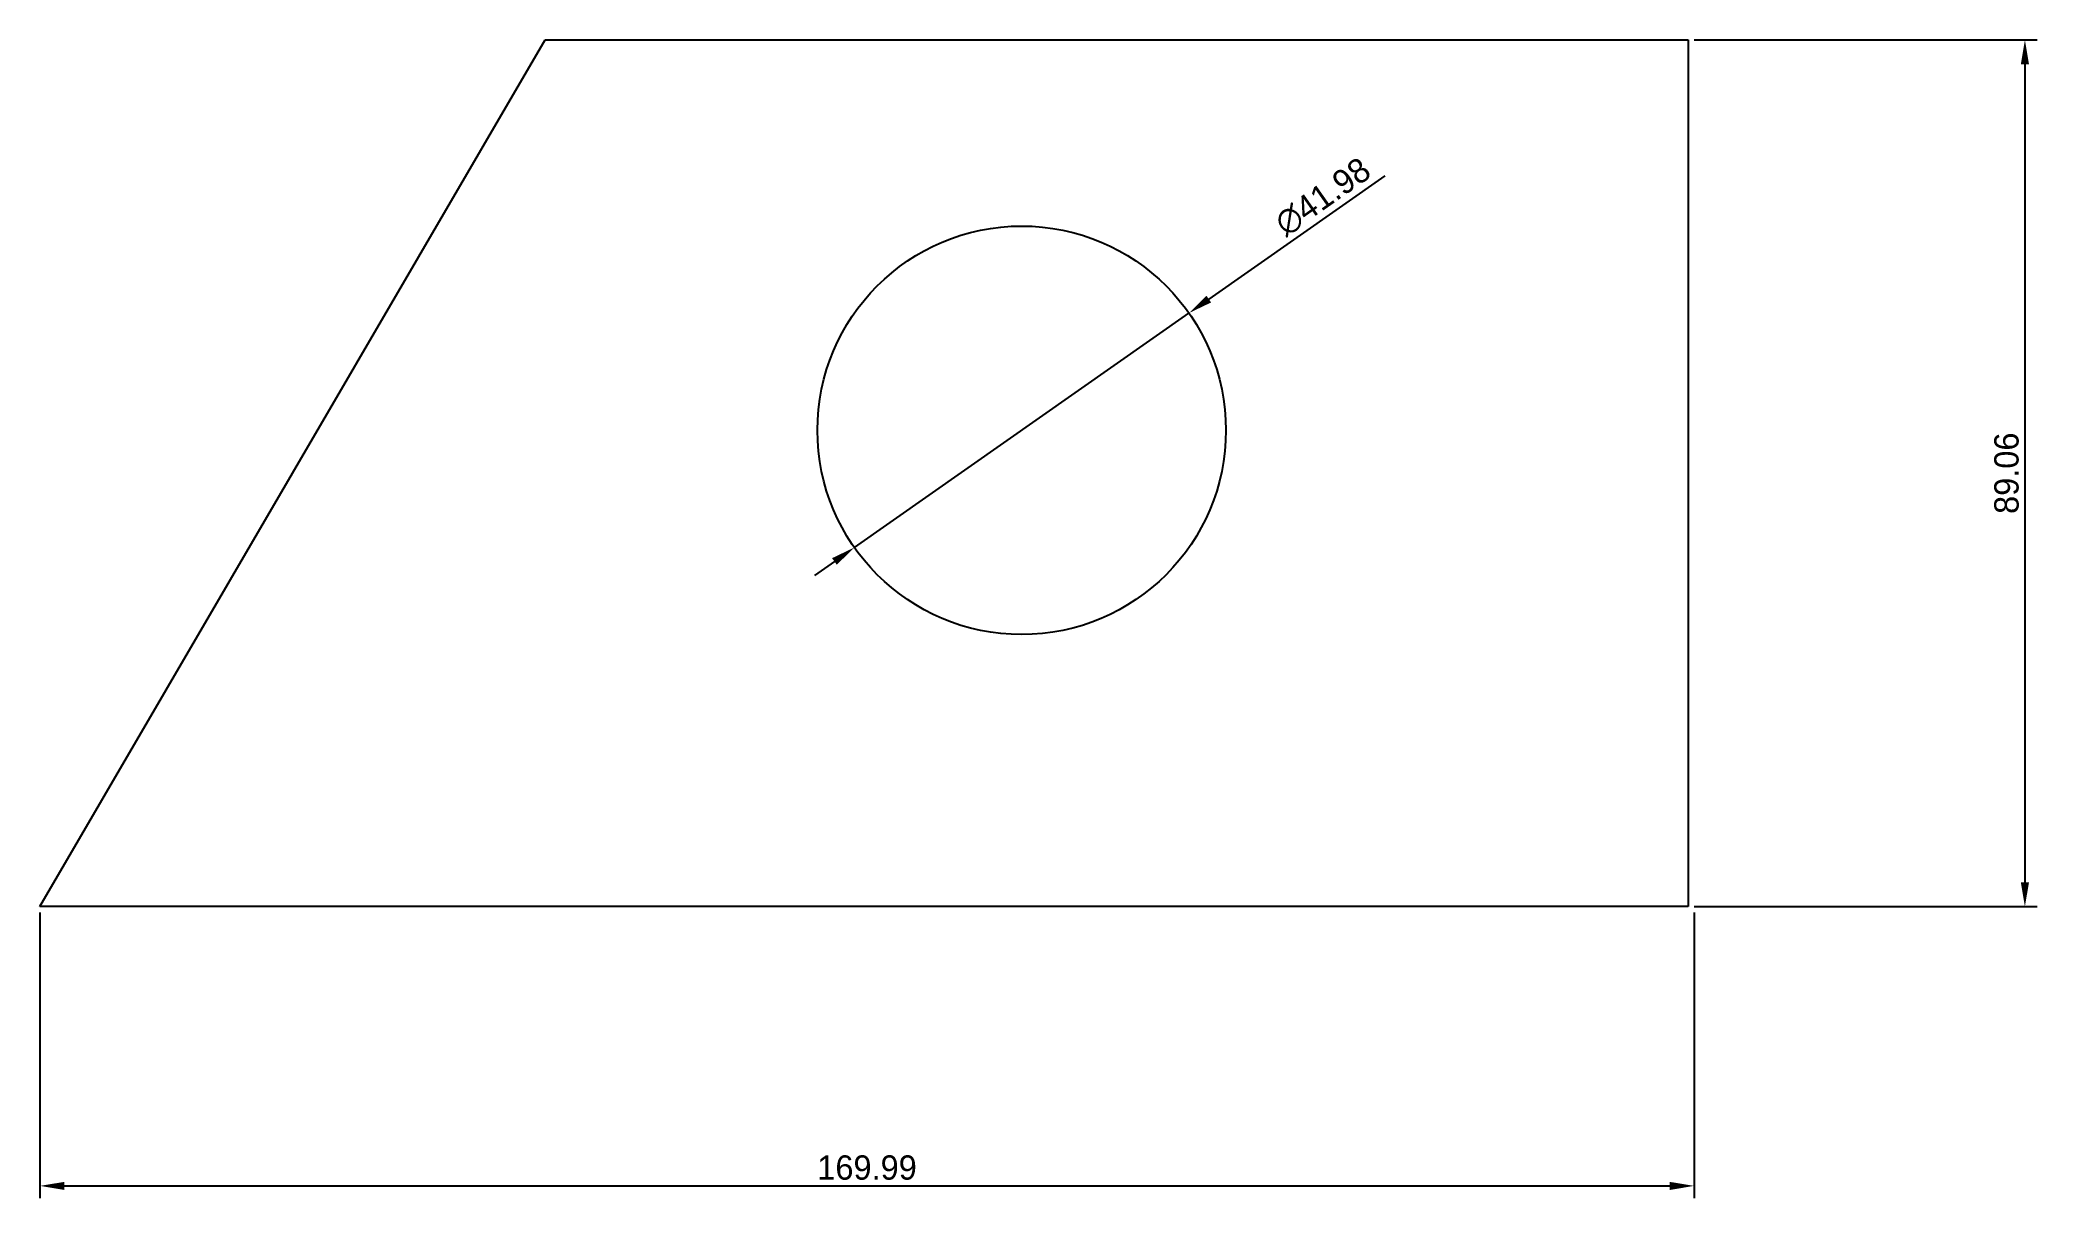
# Model space of a CAD drawing. Header units: millimetres. Extents: x 50 to 255, y 73 to 192.
import ezdxf

# ---------------------------------------------------------------- set-up
doc = ezdxf.new("R2010")
doc.units = ezdxf.units.MM
doc.dimstyles.new('ISO-25', dxfattribs={"dimtxt": 2.5, "dimasz": 2.5, "dimexe": 1.25, "dimexo": 0.625, "dimtad": 1, "dimdsep": 46, "dimtxsty": 'Standard', "dimcen": 2.5, "dimadec": 0, "dimazin": 0, "dimtfac": 1, "dimtmove": 0, "dimatfit": 3, "dimfxl": 1, "dimarcsym": 0})

# ---------------------------------------------------------------- blocks, each defined once
blk = doc.blocks.new('*D1')
at = {"color": 0, "lineweight": -2}
for p, q in [((219.87, 191.93), (255.11, 191.93)), ((253.86, 189.43), (253.86, 105.36)), ((219.87, 102.86), (255.11, 102.86))]:
    blk.add_line(p, q, dxfattribs=at)
at = {"color": 0}
for points in [[(253.44, 189.43), (254.28, 189.43), (253.86, 191.93)], [(253.44, 105.36), (254.28, 105.36), (253.86, 102.86)]]:
    blk.add_solid(points, dxfattribs=at)
at = {"layer": 'Defpoints', "color": 0}
for p in [(219.25, 191.93), (219.25, 102.86), (253.86, 102.86)]:
    blk.add_point(p, dxfattribs=at)
at = {"color": 0, "insert": (251.98, 147.4), "char_height": 2.5, "attachment_point": 5, "rotation": 90}
blk.add_mtext('89.06', dxfattribs=at)
blk = doc.blocks.new('*D2')
at = {"color": 0, "lineweight": -2}
for p, q in [((49.89, 102.24), (49.89, 72.91)), ((219.87, 102.24), (219.87, 72.91)), ((52.39, 74.16), (217.37, 74.16))]:
    blk.add_line(p, q, dxfattribs=at)
at = {"color": 0}
for points in [[(52.39, 74.57), (52.39, 73.74), (49.89, 74.16)], [(217.37, 74.57), (217.37, 73.74), (219.87, 74.16)]]:
    blk.add_solid(points, dxfattribs=at)
at = {"layer": 'Defpoints', "color": 0}
for p in [(49.89, 102.86), (219.87, 102.86), (219.87, 74.16)]:
    blk.add_point(p, dxfattribs=at)
at = {"color": 0, "insert": (134.88, 76.03), "char_height": 2.5, "attachment_point": 5}
blk.add_mtext('169.99', dxfattribs=at)
blk = doc.blocks.new('*D3')
at = {"color": 0, "lineweight": -2}
for p, q in [((188.09, 177.97), (170, 165.29)), ((133.58, 139.77), (167.96, 163.86)), ((131.53, 138.33), (129.49, 136.9))]:
    blk.add_line(p, q, dxfattribs=at)
at = {"color": 0}
for points in [[(169.76, 165.63), (170.24, 164.95), (167.96, 163.86)], [(131.29, 138.67), (131.77, 137.99), (133.58, 139.77)]]:
    blk.add_solid(points, dxfattribs=at)
at = {"layer": 'Defpoints', "color": 0}
for p in [(167.96, 163.86), (133.58, 139.77)]:
    blk.add_point(p, dxfattribs=at)
at = {"color": 0, "insert": (181.72, 175.8), "char_height": 2.5, "attachment_point": 5, "rotation": 35.0254}
blk.add_mtext('∅41.98', dxfattribs=at)

msp = doc.modelspace()

# ---------------------------------------------------------------- linework, layer by layer
for p, q in [((49.888, 102.864), (101.801, 191.928)), ((101.801, 191.928), (219.25, 191.928)), ((219.25, 191.928), (219.25, 102.864)), ((219.25, 102.864), (49.888, 102.864))]:
    msp.add_line(p, q)
msp.add_circle((150.769, 151.812), 20.989)

# ---------------------------------------------------------------- dimensions: what is measured, and where the dimension line sits
dim = msp.add_linear_dim(base=(253.858, 102.864), p1=(219.25, 191.928), p2=(219.25, 102.864), angle=90, dimstyle='ISO-25')
dim.commit()
dim.dimension.update_dxf_attribs({"geometry": '*D1', "text_midpoint": (251.983, 147.396)})
dim = msp.add_diameter_dim_2p(p1=(133.581, 139.766), p2=(167.956, 163.859), dimstyle='ISO-25')
dim.commit()
dim.dimension.update_dxf_attribs({"geometry": '*D3', "text_midpoint": (182.8, 174.262), "dimtype": 163})
dim = msp.add_linear_dim(base=(219.875, 74.158), p1=(49.888, 102.864), p2=(219.875, 102.864), dimstyle='ISO-25')
dim.commit()
dim.dimension.update_dxf_attribs({"geometry": '*D2', "text_midpoint": (134.881, 76.033)})

doc.saveas('drawing.dxf')
